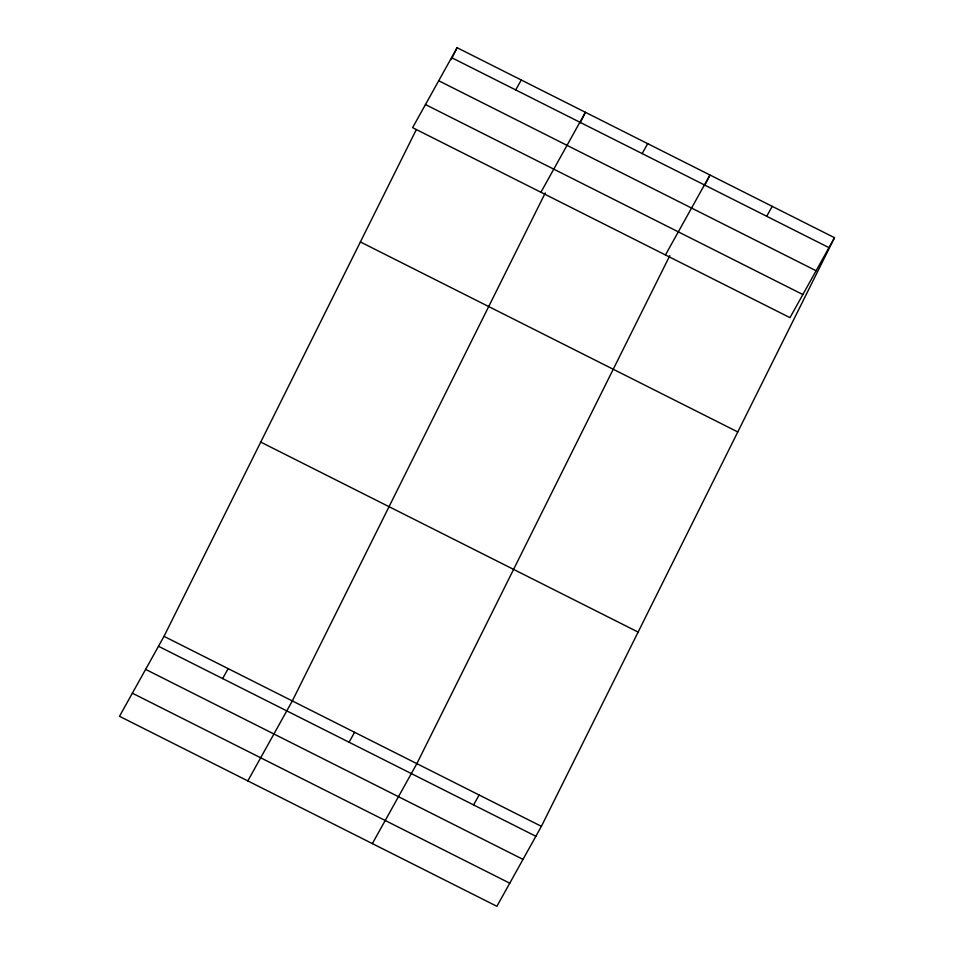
<?xml version="1.0" encoding="UTF-8"?>
<svg xmlns="http://www.w3.org/2000/svg" width="954" height="954" viewBox="0 0 954 954"><rect width="100%" height="100%" fill="white"/><g stroke="black" fill="none" stroke-linecap="round" stroke-linejoin="round"><path stroke-width="1.43" d="M834.5 237.701L789.984 317.658L412.605 127.657L457.109 47.7L834.5 237.701L541.395 826.343L496.891 906.3L119.5 716.299L164.016 636.342L416.314 129.625M451.194 59.589L457.109 47.7M545.283 192.911L292.318 700.94L247.813 780.897M580.163 122.875L585.422 112.298L540.918 192.267M669.827 255.612L416.862 763.641L372.346 843.598M704.696 185.565L709.955 174.999L665.451 254.956M515.732 89.938L521.266 80.005M222.64 678.58L228.161 668.635M642.161 153.582L647.694 143.649M349.057 742.224L354.59 732.29M766.694 216.284L772.227 206.35M473.589 804.926L479.123 794.992M451.576 57.634L828.966 247.635M438.721 80.744L816.099 270.745M425.472 104.558L802.851 294.547M360.385 241.946L737.776 431.947M260.74 442.084L638.119 632.085M164.016 636.342L541.395 826.343M158.483 646.275L535.862 836.276M145.616 669.386L523.007 859.387M132.367 693.188L509.746 883.189"/></g></svg>
